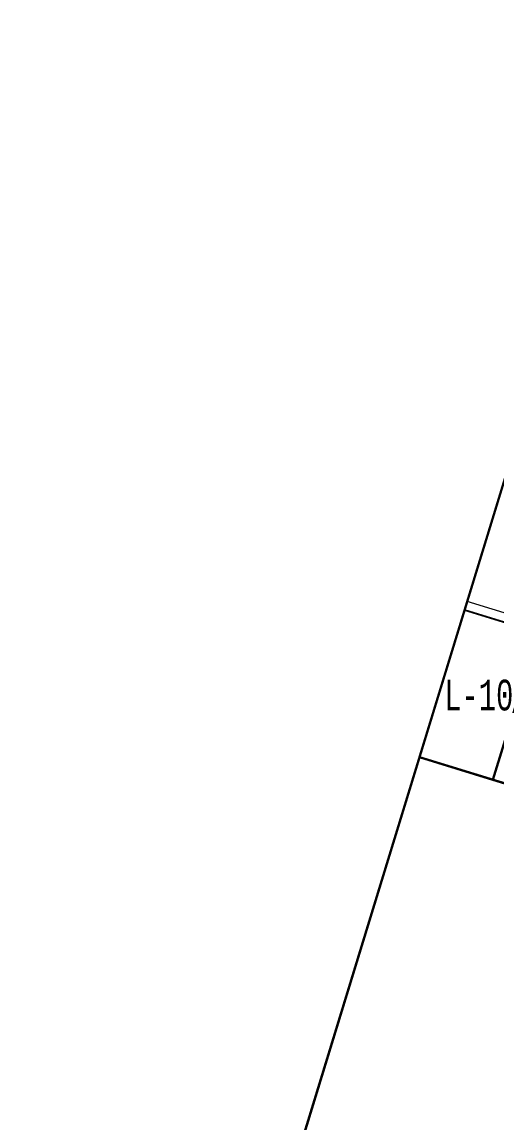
# Model space of a CAD drawing. Header units: millimetres. Extents: x 474016 to 477875, y 2288607 to 2292200.
# Drawn here: x 474246.4 to 474323.5, y 2289952.6 to 2290131.5 of the extents above; entities that cross this region are included whole.
import ezdxf
from ezdxf.enums import TextEntityAlignment as Align

# ---------------------------------------------------------------- set-up
doc = ezdxf.new("R2010")
doc.units = ezdxf.units.MM
doc.header["$LTSCALE"] = 50
for name, color, linetype, lineweight in [('BANQUETA', 251, 'Continuous', 5), ('LOTES', 6, 'Continuous', 15), ('MANZANAS', 4, 'Continuous', 15)]:
    doc.layers.add(name, color=color, linetype=linetype, lineweight=lineweight)
for name, color, linetype in [('CVL_LOTIF', 1, 'Continuous'), ('POLIG. FISICO-TOPOGRAF', 194, 'Continuous'), ('POLIGONALGRAL', 7, 'Continuous')]:
    doc.layers.add(name, color=color, linetype=linetype)
doc.layers.add('MZ Y LT', color=7, linetype='Continuous', lineweight=13, true_color=0x0d2bf2)
doc.styles.add('MONOTXT4', font='MONOTXT4.shx', dxfattribs={"width": 0.55})

msp = doc.modelspace()

# ---------------------------------------------------------------- linework, layer by layer
at = {"color": 4}
msp.add_lwpolyline([(474267.09, 2289868.48), (474345.03, 2290122.78), (474455.02, 2290055.08)], dxfattribs=at)
at = {"layer": 'BANQUETA'}
msp.add_lwpolyline([(474279.83, 2289910.07), (474399.35, 2289873.44, 0.414214), (474401.85, 2289874.77), (474439.65, 2289998.1, 0.414214), (474438.32, 2290000.6), (474318.81, 2290037.23)], format="xyb", dxfattribs=at)
at = {"layer": 'CVL_LOTIF'}
for points in [[(474330.32, 2290032.14), (474318.37, 2290035.8), (474311.04, 2290011.9), (474322.99, 2290008.23)], [(474342.27, 2290028.47), (474330.32, 2290032.14), (474322.99, 2290008.23), (474334.95, 2290004.57)], [(474430.56, 2289975.27), (474311.04, 2290011.9), (474287.6, 2289935.41), (474299.55, 2289931.75), (474311.5, 2289928.08), (474323.45, 2289924.42), (474335.41, 2289920.76), (474347.36, 2289917.09), (474359.31, 2289913.43), (474371.26, 2289909.77), (474383.21, 2289906.1), (474395.16, 2289902.44), (474407.11, 2289898.78)]]:
    msp.add_lwpolyline(points, close=True, dxfattribs=at)
at = {"layer": 'LOTES'}
msp.add_line((474322.99, 2290008.23), (474330.32, 2290032.14), dxfattribs=at)
at = {"layer": 'MANZANAS'}
msp.add_line((474430.56, 2289975.27), (474311.04, 2290011.9), dxfattribs=at)
msp.add_lwpolyline([(474015.96, 2288823.71), (474235.19, 2289764.41), (474345.03, 2290122.78)], dxfattribs=at)
at = {"layer": 'POLIG. FISICO-TOPOGRAF'}
msp.add_lwpolyline([(474142.51, 2288807.16), (474015.96, 2288823.71), (474235.19, 2289764.41), (474514.9, 2290677.03), (474993.89, 2291112.49), (475533.74, 2290888.92), (474404.54, 2289616.52), (474693.54, 2289380.89), (474519.47, 2288757.84), (474392.26, 2288774.48)], dxfattribs=at)
at = {"layer": 'POLIGONALGRAL', "color": 3}
msp.add_lwpolyline([(474015.96, 2288823.71), (474235.19, 2289764.41), (474345.03, 2290122.78), (474674.08, 2289920.25), (474404.54, 2289616.52), (474693.54, 2289380.89), (474519.47, 2288757.84)], close=True, dxfattribs=at)

# ---------------------------------------------------------------- texts
at = {"layer": 'MZ Y LT', "lineweight": 13, "style": 'MONOTXT4', "width": 0.65}
msp.add_text('L-10', height=5, dxfattribs=at).set_placement((474320.68, 2290022.02), align=Align.MIDDLE)

doc.saveas('drawing.dxf')
